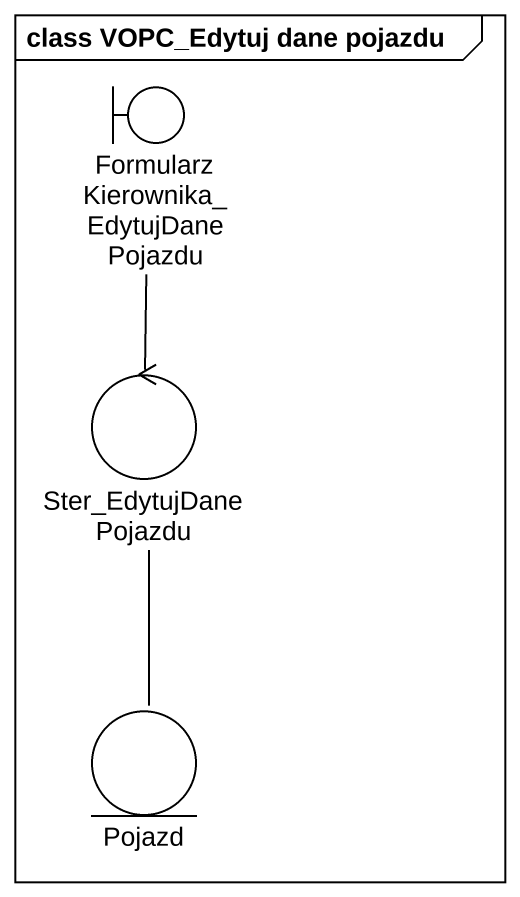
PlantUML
@startuml
mainframe class VOPC_Edytuj dane pojazdu
boundary "FormularzKierownika_EdytujDanePojazdu" as FormularzKierownika
control Ster_EdytujDanePojazdu
entity Pojazd
FormularzKierownika -- Ster_EdytujDanePojazdu
Ster_EdytujDanePojazdu -- Pojazd
@enduml
